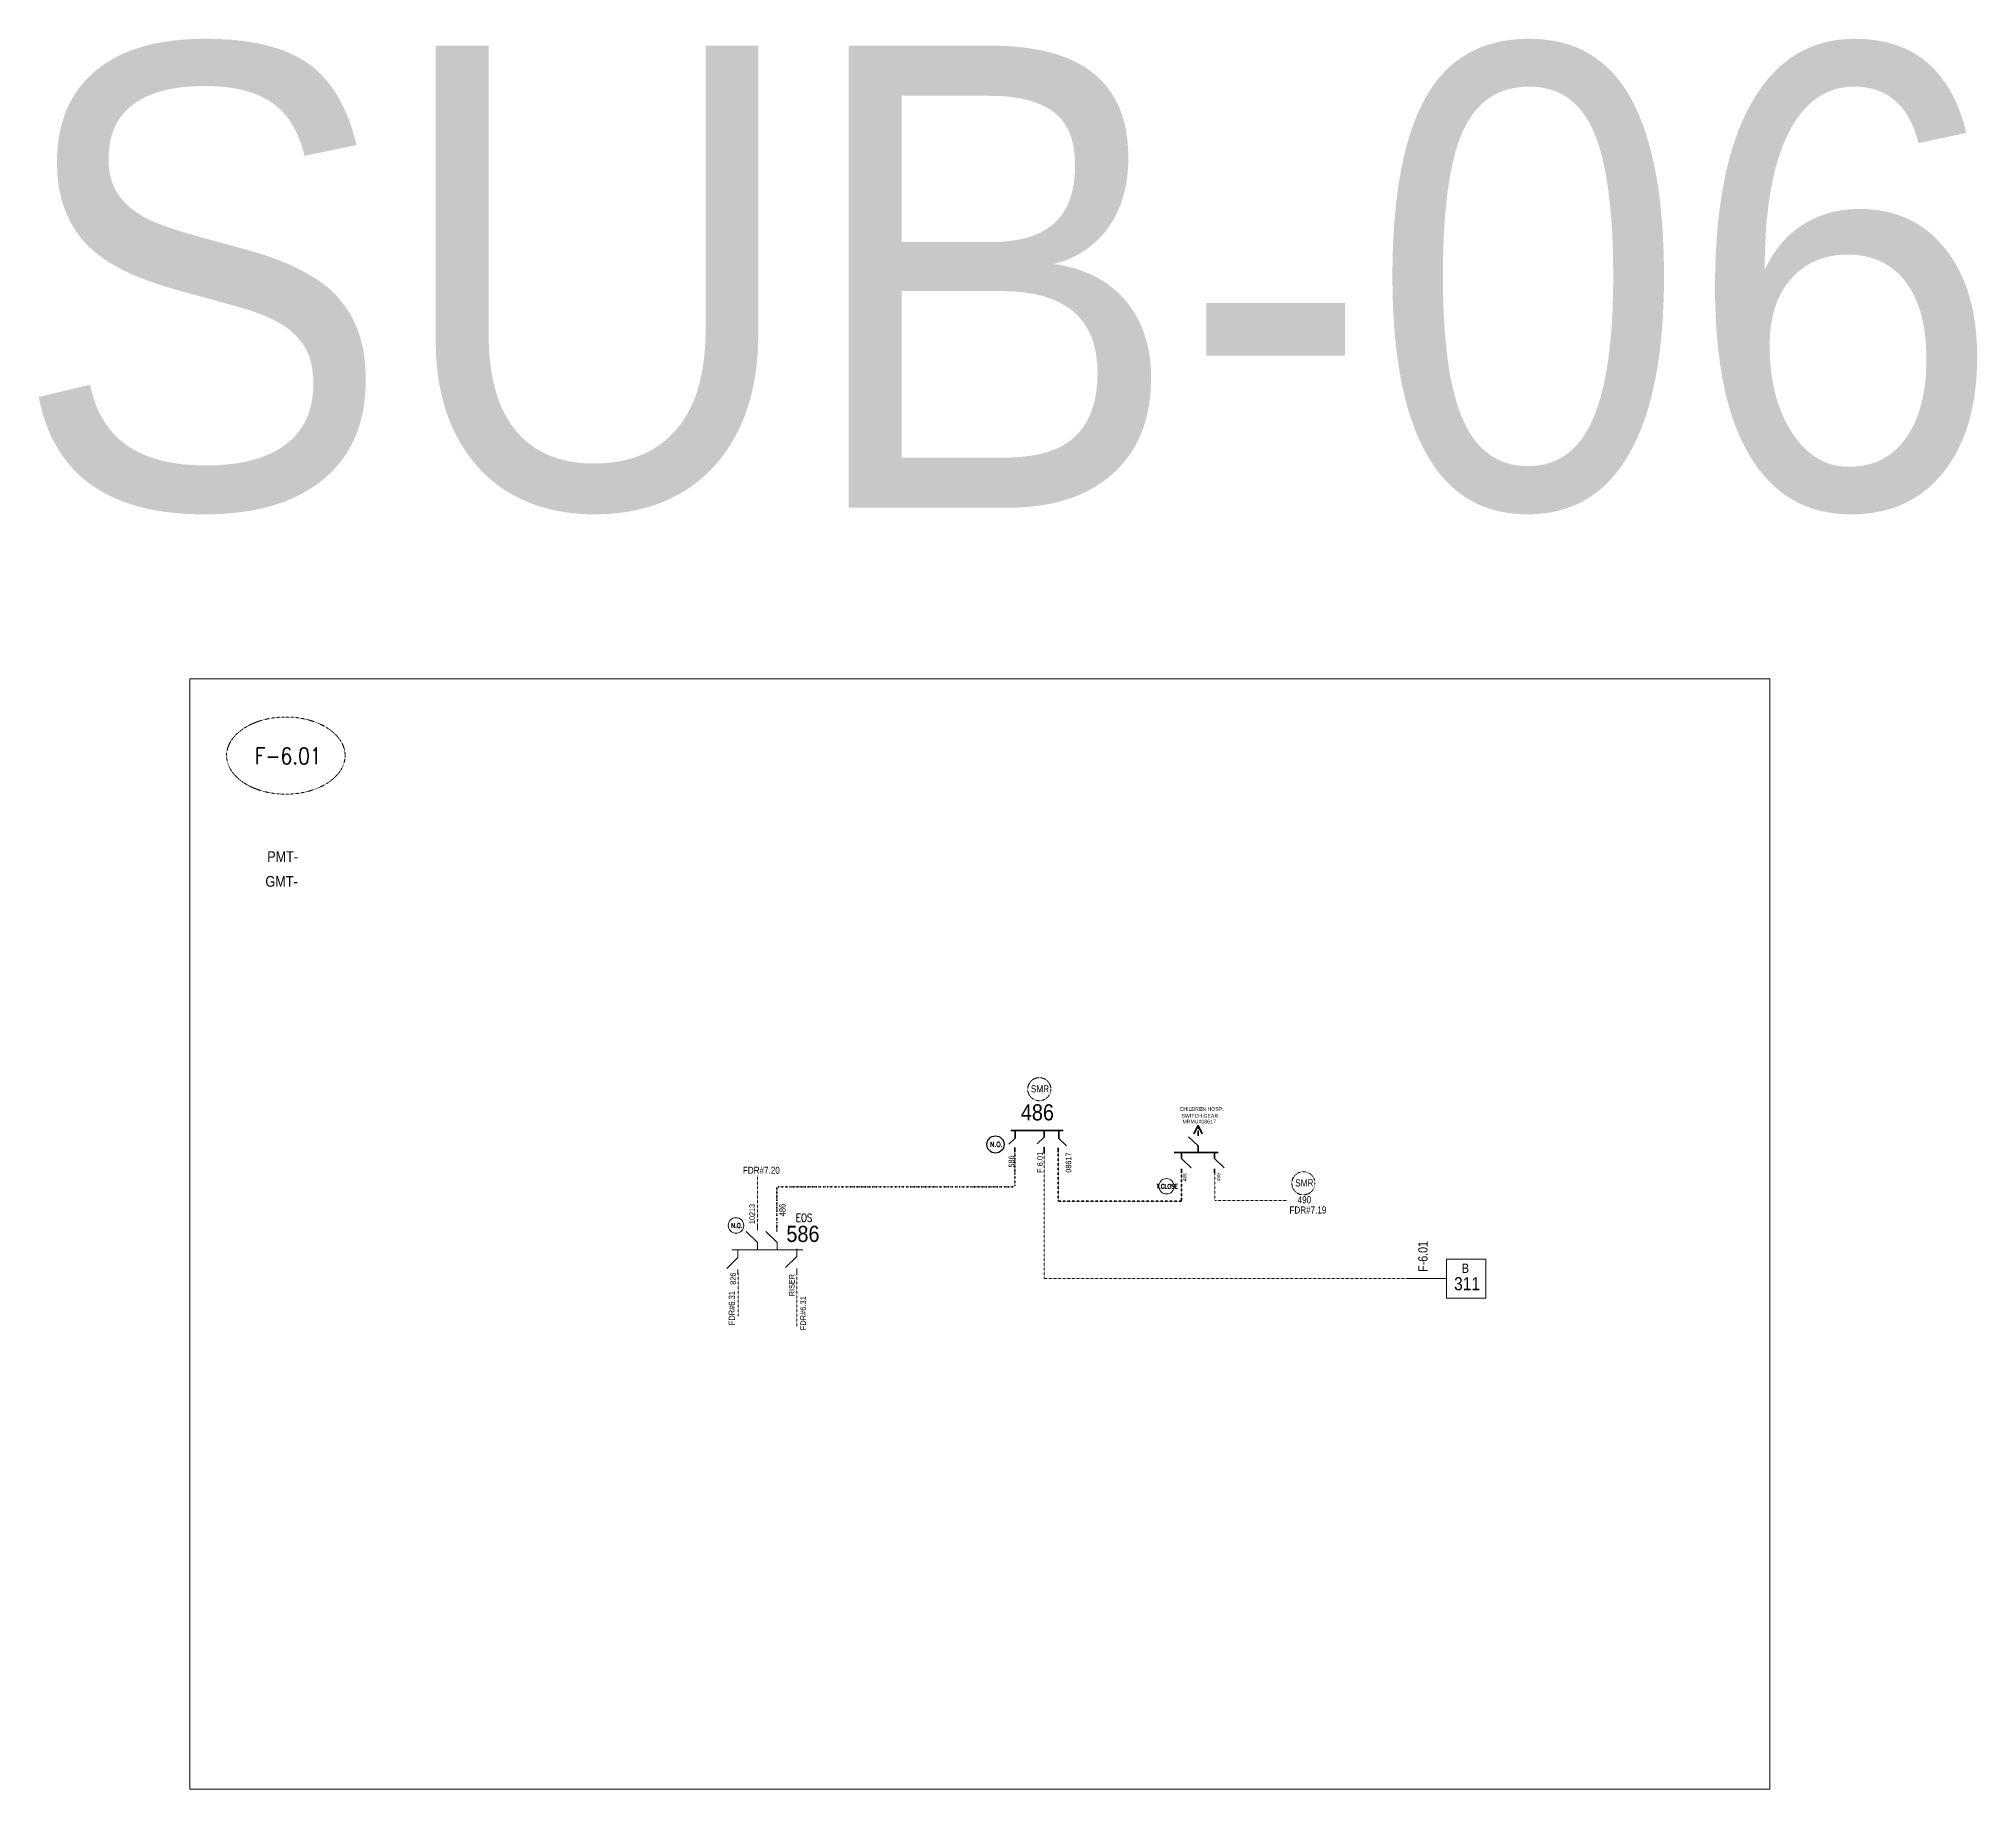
# Model space of a CAD drawing. Header units: metres. Extents: x 65984 to 144644, y -19036 to 23726.
# Drawn here: x 101509 to 102588, y 14767 to 15742 of the extents above; entities that cross this region are included whole.
import ezdxf
from ezdxf.enums import TextEntityAlignment as Align

# ---------------------------------------------------------------- set-up
doc = ezdxf.new("R2010")
doc.units = ezdxf.units.M
doc.header["$MEASUREMENT"] = 0
doc.linetypes.add('DGN Style 3', pattern=[0.013877, 0, -0.013877])
doc.linetypes.add('DGN Style 6', pattern=[1.9, 0.7, -0.4, 0, -0.4, 0, -0.4])
for name, color, linetype, lineweight in [('d_eos', 111, 'Continuous', 40), ('d_eos no', 121, 'Continuous', 40), ('d_switch', 95, 'Continuous', 40), ('d_tf no', 6, 'Continuous', 40), ('d_ug cable', 95, 'Continuous', 40), ('FDR  2  19', 172, 'Continuous', 40), ('fedr no', 95, 'Continuous', 40), ('GRID STATION 01', 7, 'Continuous', 40), ('Level 37', 7, 'Continuous', 0), ('O H MAIN FEEDER', 4, 'Continuous', 100), ('SW N O', 114, 'Continuous', 30)]:
    doc.layers.add(name, color=color, linetype=linetype, lineweight=lineweight)
doc.styles.add('Style-Arial', font='arial.ttf')
doc.styles.add('Style-ENGINEERING', font='ENGINEERING.shx')
doc.styles.add('Style-msdefault', font='msdefault.shx')
doc.styles.add('Style-STANDARD', font='STANDARD.shx')

# ---------------------------------------------------------------- blocks, each defined once
blk = doc.blocks.new('*U3649')
at = {"layer": 'SW N O', "color": 3, "lineweight": 13, "ltscale": 0.426762}
blk.add_circle((0, 0), 16.8, dxfattribs=at)
at = {"layer": 'SW N O', "color": 3, "lineweight": 13, "style": 'Style-STANDARD'}
blk.add_text('N.O.', height=9.6, dxfattribs=at).set_placement((1.7, -0.2), align=Align.MIDDLE_CENTER)
blk = doc.blocks.new('*U1173')
at = {"layer": 'd_eos', "color": 7, "linetype": 'Continuous', "lineweight": 211, "ltscale": 0.588772}
for p, q in [((-4.6, 11.3), (-11.4, 18.3)), ((-12.1, 11.3), (-14.9, 11.3)), ((0, 11.3), (-4.6, 11.3)), ((0, 14), (0, -18.3)), ((-12.1, -12.9), (-14.9, -12.9)), ((-4.6, -12.9), (-11.4, -5.9)), ((0, -12.9), (-4.6, -12.9)), ((0, -0.8), (4.7, -0.8)), ((4.7, -0.8), (11.4, -7.8)), ((12.1, -0.8), (14.9, -0.8))]:
    blk.add_line(p, q, dxfattribs=at)
blk = doc.blocks.new('*U3701')
at = {"layer": 'SW N O', "color": 3, "ltscale": 0.426762, "extrusion": (0, 0, -1)}
blk.add_circle((0, 0), 16.8, dxfattribs=at)
at = {"layer": 'SW N O', "color": 3, "extrusion": (0, 0, -1), "style": 'Style-STANDARD'}
blk.add_text('N.O.', height=9.6, rotation=180, dxfattribs=at).set_placement((-1.7, -0.2), align=Align.MIDDLE_CENTER)
blk = doc.blocks.new('*U3902')
at = {"layer": 'SW N O', "color": 1, "lineweight": 13, "ltscale": 0.426762}
blk.add_circle((0, 0), 16.8, dxfattribs=at)
at = {"layer": 'SW N O', "color": 1, "lineweight": 13, "style": 'Style-STANDARD'}
blk.add_text('T.CLOSE', height=9.6, dxfattribs=at).set_placement((1.7, -0.2), align=Align.MIDDLE_CENTER)

msp = doc.modelspace()

# ---------------------------------------------------------------- linework, layer by layer
at = {"layer": 'd_eos', "color": 2, "linetype": 'Continuous', "lineweight": 211, "ltscale": 0.574507}
for p, q in [((102052.5, 15130), (102049, 15126.6)), ((102050.1, 15134.1), (102079.2, 15134.1)), ((102052.5, 15134.1), (102052.5, 15129.9)), ((102076.8, 15133.8), (102076.8, 15129.7)), ((102076.8, 15129.7), (102081, 15125.6))]:
    msp.add_line(p, q, dxfattribs=at)
at = {"layer": 'd_eos', "color": 7, "linetype": 'Continuous', "lineweight": 211, "ltscale": 0.574507}
for p, q in [((102052.3, 15124.7), (102052.3, 15122.1)), ((102076.5, 15124.6), (102076.5, 15122.1))]:
    msp.add_line(p, q, dxfattribs=at)
at = {"layer": 'd_eos', "color": 2, "linetype": 'Continuous', "lineweight": 211, "ltscale": 0.465351}
for p, q in [((102064.7, 15126.7), (102068.7, 15130.5)), ((102068.7, 15130.5), (102068.7, 15134.1))]:
    msp.add_line(p, q, dxfattribs=at)
at = {"layer": 'd_eos', "color": 7, "linetype": 'Continuous', "lineweight": 211, "ltscale": 0.465351}
msp.add_line((102068.7, 15121.6), (102068.7, 15124.9), dxfattribs=at)
at = {"layer": 'd_eos', "color": 7, "linetype": 'Continuous', "lineweight": 13, "ltscale": 0.574507}
for p, q in [((101909, 15078.6), (101909, 15081.2)), ((101909, 15071.9), (101902.7, 15078)), ((101909, 15067.7), (101909, 15071.9)), ((101920, 15071.9), (101913.7, 15078)), ((101919.8, 15077.8), (101919.8, 15080.3)), ((101920, 15067.7), (101920, 15071.9)), ((101898.1, 15063.5), (101891.8, 15057.4)), ((101894.9, 15067.7), (101934.2, 15067.7)), ((101898.1, 15067.7), (101898.1, 15063.5)), ((101930.9, 15064), (101924.6, 15057.9)), ((101930.9, 15068.2), (101930.9, 15064)), ((101898.1, 15056.8), (101898.1, 15054.3)), ((101930.9, 15057.3), (101930.9, 15054.8))]:
    msp.add_line(p, q, dxfattribs=at)
at = {"layer": 'd_ug cable', "color": 30, "linetype": 'DGN Style 6', "lineweight": 140, "flags": 128}
msp.add_lwpolyline([(101919.8, 15080.4), (101919.8, 15102.9), (102052.3, 15102.9), (102052.3, 15122.1)], dxfattribs=at)
at = {"layer": 'd_ug cable', "color": 30, "linetype": 'DGN Style 3', "lineweight": 13, "flags": 128}
for points in [[(102068.7, 15123.5), (102068.7, 15123.5), (102068.7, 15123.5), (102068.7, 15051.7)], [(102163.6, 15110.6), (102163.6, 15110.6), (102163.6, 15110.6), (102163.6, 15095.2)], [(102204.2, 15095.2), (102204.2, 15095.2), (102204.2, 15095.2), (102163.6, 15095.2)], [(101898.2, 15054.9), (101898.2, 15054.9), (101898.2, 15054.9), (101898.2, 15030.7)], [(101930.9, 15024.8), (101930.9, 15024.8), (101930.9, 15024.8), (101930.9, 15054.8)], [(102270.9, 15051.7), (102270.9, 15051.7), (102270.9, 15051.7), (102068.7, 15051.7)]]:
    msp.add_lwpolyline(points, dxfattribs=at)
at = {"layer": 'd_ug cable', "color": 30, "linetype": 'DGN Style 3', "lineweight": 140, "flags": 128}
msp.add_lwpolyline([(102145.1, 15110.3), (102145.1, 15094.9), (102076.5, 15094.9), (102076.5, 15121.7)], dxfattribs=at)
at = {"layer": 'd_ug cable', "color": 215, "linetype": 'DGN Style 3', "lineweight": 13, "flags": 128}
msp.add_lwpolyline([(101909, 15109.4), (101909, 15081.2)], dxfattribs=at)
at = {"layer": 'd_ug cable', "color": 2, "linetype": 'DGN Style 3', "lineweight": 13}
for centre in [(102065.9, 15157.2), (102213, 15104.8)]:
    msp.add_circle(centre, 6.44, dxfattribs=at)
at = {"layer": 'FDR  2  19', "color": 60, "linetype": 'DGN Style 3', "lineweight": 53}
msp.add_line((102154.3, 15132.1), (102154.3, 15136.7), dxfattribs=at)
at = {"layer": 'FDR  2  19', "color": 60, "linetype": 'Continuous', "lineweight": 53, "flags": 128}
msp.add_lwpolyline([(102152, 15132.3), (102154.3, 15137), (102156.6, 15132.3)], dxfattribs=at)
at = {"layer": 'fedr no', "color": 82, "linetype": 'DGN Style 3', "lineweight": 13, "true_color": 0x1dc70e}
msp.add_ellipse((101646.3, 15343), major_axis=(33, 0), ratio=0.651175, dxfattribs=at)
at = {"layer": 'GRID STATION 01', "color": 30, "lineweight": 13, "ltscale": 0.379284}
msp.add_line((102270.8, 15051.7), (102292.5, 15051.7), dxfattribs=at)
at = {"layer": 'GRID STATION 01', "color": 30, "lineweight": 13, "ltscale": 0.379284, "flags": 128}
msp.add_lwpolyline([(102292.6, 15062.6), (102292.6, 15040.8), (102314.5, 15040.8), (102314.5, 15062.6)], close=True, dxfattribs=at)
at = {"layer": 'O H MAIN FEEDER', "color": 140, "linetype": 'Continuous', "lineweight": 13, "flags": 128}
msp.add_lwpolyline([(101592.9, 15385.8), (102472.8, 15385.8), (102472.8, 14767.3), (101592.9, 14767.3)], close=True, dxfattribs=at)

# ---------------------------------------------------------------- block references
at = {"layer": 'd_eos', "color": 7, "linetype": 'Continuous', "lineweight": 211, "ltscale": 0.529895, "extrusion": (0, 0, -1), "xscale": 0.7583307455817015, "yscale": 0.7583307455817015, "zscale": 0.7583307455817015, "rotation": 90.00000000000006}
msp.add_blockref('*U1173', (-102154.9, 15122), dxfattribs=at)
at = {"layer": 'SW N O', "color": 3, "extrusion": (0, 0, -1), "xscale": 0.2863169988928101, "yscale": 0.2863169988928101, "zscale": 0.2863169988928101, "rotation": 180}
msp.add_blockref('*U3701', (-102041.5, 15126.4), dxfattribs=at)
at = {"layer": 'SW N O', "color": 1, "lineweight": 13, "xscale": 0.2541572294915579, "yscale": 0.2541572294915579, "zscale": 0.2541572294915579}
msp.add_blockref('*U3902', (102136.7, 15103.1), dxfattribs=at)
at = {"layer": 'SW N O', "color": 3, "lineweight": 13, "xscale": 0.2580958125901364, "yscale": 0.2580958125901364, "zscale": 0.2580958125901364}
msp.add_blockref('*U3649', (101897, 15081.3), dxfattribs=at)

# ---------------------------------------------------------------- texts
at = {"layer": 'd_eos no', "color": 7, "linetype": 'Continuous', "lineweight": 13, "style": 'Style-Arial', "width": 0.88}
msp.add_text('SUB-06', height=257.39, dxfattribs=at).set_placement((101494.3, 15738.4), align=Align.TOP_LEFT)
at = {"layer": 'd_eos no', "color": 2, "linetype": 'Continuous', "lineweight": 140, "style": 'Style-Arial', "width": 0.88}
msp.add_text('486', height=9, dxfattribs=at).set_placement((102055.6, 15148.8), align=Align.TOP_LEFT)
at = {"layer": 'd_eos no', "color": 7, "linetype": 'Continuous', "lineweight": 13, "style": 'Style-Arial', "width": 0.88}
msp.add_text('586', height=9, dxfattribs=at).set_placement((101943.5, 15081.1), align=Align.TOP_RIGHT)
at = {"layer": 'd_switch', "color": 1, "linetype": 'Continuous', "lineweight": 30, "ltscale": 0.9, "style": 'Style-ENGINEERING', "width": 0.857143}
for p in [(102061.2, 15159.4), (102208.4, 15107)]:
    msp.add_text('SMR', height=3.99, rotation=0.0026, dxfattribs=at).set_placement(p, align=Align.TOP_LEFT)
at = {"layer": 'd_switch', "color": 2, "linetype": 'Continuous', "lineweight": 13, "style": 'Style-msdefault', "width": 0.857143}
for s, p in [('FDR#7.20', (101921.4, 15114)), ('490', (102217.3, 15097.6))]:
    msp.add_text(s, height=3.94, dxfattribs=at).set_placement(p, align=Align.TOP_RIGHT)
at = {"layer": 'd_switch', "color": 30, "linetype": 'Continuous', "lineweight": 30, "style": 'Style-ENGINEERING', "width": 0.857143}
msp.add_text('586', height=3.09, rotation=90.0075, dxfattribs=at).set_placement((102048.8, 15120.3), align=Align.TOP_RIGHT)
msp.add_text('08617', height=3.09, rotation=90, dxfattribs=at).set_placement((102080.6, 15110.7), align=Align.TOP_LEFT)
at = {"layer": 'd_switch', "color": 2, "linetype": 'Continuous', "lineweight": 30, "style": 'Style-ENGINEERING', "width": 0.857143}
msp.add_text('486', height=1.95, rotation=90, dxfattribs=at).set_placement((102146, 15105.9), align=Align.TOP_LEFT)
at = {"layer": 'd_switch', "color": 60, "linetype": 'Continuous', "lineweight": 30, "style": 'Style-ENGINEERING', "width": 0.857143}
msp.add_text('490', height=1.95, rotation=90, dxfattribs=at).set_placement((102164.8, 15105.9), align=Align.TOP_LEFT)
at = {"layer": 'd_switch', "color": 30, "linetype": 'Continuous', "lineweight": 13, "style": 'Style-ENGINEERING', "width": 0.857143}
msp.add_text('10213', height=3.09, rotation=89.9925, dxfattribs=at).set_placement((101907.5, 15093.3), align=Align.RIGHT)
at = {"layer": 'd_switch', "color": 191, "linetype": 'Continuous', "lineweight": 13, "style": 'Style-ENGINEERING', "width": 0.857143}
msp.add_text('486', height=3.56, rotation=90, dxfattribs=at).set_placement((101924.6, 15093.4), align=Align.RIGHT)
at = {"layer": 'd_switch', "color": 55, "linetype": 'Continuous', "lineweight": 13, "style": 'Style-msdefault', "width": 0.857143}
msp.add_text('FDR#7.19', height=3.94, dxfattribs=at).set_placement((102225.8, 15091.9), align=Align.TOP_RIGHT)
at = {"layer": 'd_switch', "color": 30, "linetype": 'Continuous', "lineweight": 13, "style": 'Style-ENGINEERING', "width": 0.857143}
for s, p in [('826', (101896.9, 15048.3)), ('RISER', (101929.6, 15041.9))]:
    msp.add_text(s, height=3.09, rotation=90, dxfattribs=at).set_placement(p)
at = {"layer": 'd_switch', "color": 2, "linetype": 'Continuous', "lineweight": 13, "style": 'Style-msdefault', "width": 0.857143}
for height, p in [(3.55, (101892.9, 15044.8)), (3.19, (101932.8, 15041.9))]:
    msp.add_text('FDR#6.31', height=height, rotation=90, dxfattribs=at).set_placement(p, align=Align.TOP_RIGHT)
at = {"layer": 'd_tf no', "color": 60, "lineweight": 40, "style": 'Style-msdefault', "width": 0.945946}
for s, height, p in [('CHILDREN HOSP.', 2.104, (102144, 15147.2)), ('SWITCH GEAR', 2.104, (102145.1, 15143.4)), ('MRMU#08617', 2.1, (102145.6, 15140.2))]:
    msp.add_text(s, height=height, dxfattribs=at).set_placement(p, align=Align.TOP_LEFT)
at = {"layer": 'fedr no', "color": 6, "linetype": 'Continuous', "lineweight": 13, "style": 'Style-STANDARD', "width": 0.909091}
msp.add_text('F-6.01', height=9.19, dxfattribs=at).set_placement((101647.6, 15342.8), align=Align.MIDDLE_CENTER)
at = {"layer": 'GRID STATION 01', "linetype": 'Continuous', "lineweight": 13, "style": 'Style-msdefault', "width": 0.888889}
for s, p in [('PMT-', (101635.9, 15289.7)), ('GMT-', (101634.9, 15275.9))]:
    msp.add_text(s, height=5.94, dxfattribs=at).set_placement(p, align=Align.TOP_LEFT)
at = {"layer": 'GRID STATION 01', "color": 30, "linetype": 'Continuous', "lineweight": 13, "style": 'Style-msdefault', "width": 0.888889}
msp.add_text('F 6.01', height=3.04, rotation=90, dxfattribs=at).set_placement((102064.7, 15110.6), align=Align.TOP_LEFT)
for s, height, p in [('B', 5.25, (102301.1, 15060.1)), ('311', 7.28, (102296.9, 15052.5))]:
    msp.add_text(s, height=height, dxfattribs=at).set_placement(p, align=Align.TOP_LEFT)
at = {"layer": 'Level 37', "color": 7, "linetype": 'Continuous', "lineweight": 13, "style": 'Style-STANDARD', "width": 0.854701}
msp.add_text('EOS', height=4.49, dxfattribs=at).set_placement((101934.9, 15085.6), align=Align.MIDDLE_CENTER)
at = {"layer": 'Level 37', "color": 30, "linetype": 'Continuous', "lineweight": 13, "style": 'Style-msdefault', "width": 0.857143}
msp.add_text('F-6.01', height=5.16, rotation=90.0038, dxfattribs=at).set_placement((102282.1, 15055.5))

doc.saveas('drawing.dxf')
